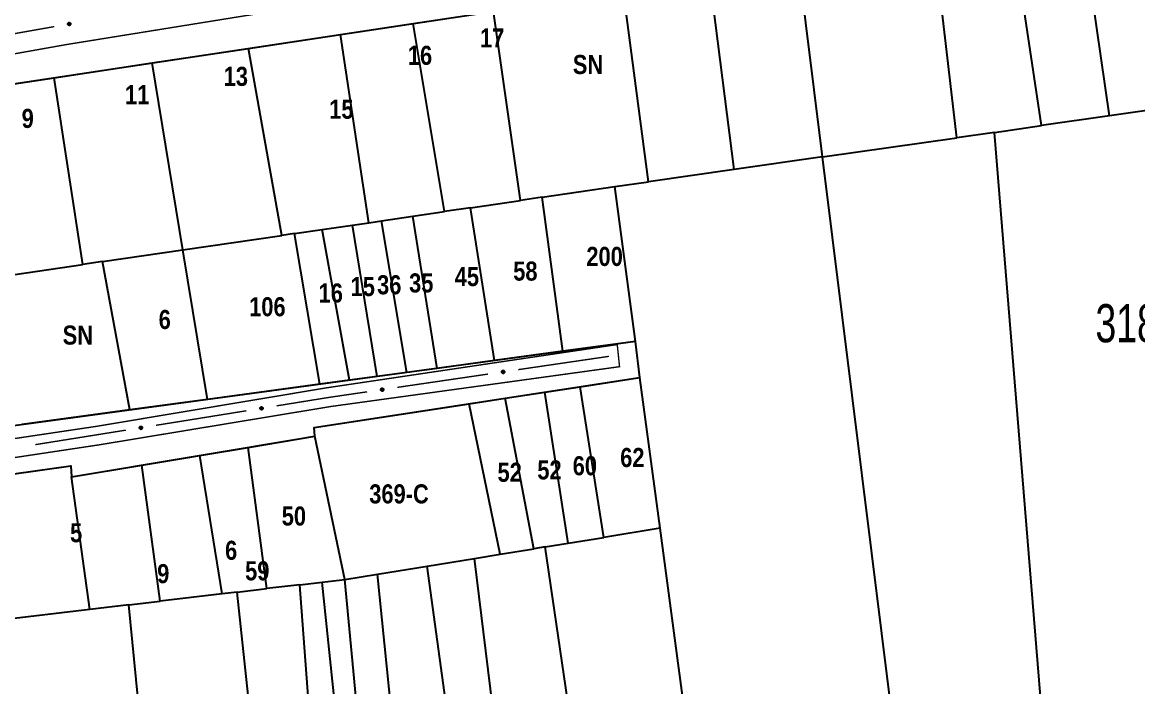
# Model space of a CAD drawing. Extents: x 203591 to 208218, y 4854879 to 4857795.
# Drawn here: x 204361.5 to 204507.6, y 4855756 to 4855843 of the extents above; entities that cross this region are included whole.
import ezdxf
from ezdxf.enums import TextEntityAlignment as Align

# ---------------------------------------------------------------- set-up
doc = ezdxf.new("R2010")
doc.units = 0
doc.header["$LTSCALE"] = 1.5
doc.header["$MEASUREMENT"] = 0
doc.linetypes.add('PHANTOMX2', pattern=[5, 2.5, -0.5, 0.5, -0.5, 0.5, -0.5])
doc.linetypes.add('TRACO_25', pattern=[8, 3, -1, 1, -1, 1, -1])
for name, color, linetype in [('CD-MALHA-LOTES', 40, 'CONTINUOUS'), ('CD_TXT_QUADRA', 7, 'CONTINUOUS'), ('RU-QUADRAS', 210, 'CONTINUOUS'), ('SV-EIXO-RUA-N-PAV', 6, 'CONTINUOUS'), ('SV-RUA-NAO-PAV-S-GUIA-C-GUIA', 7, 'PHANTOMX2'), ('Th_NmrPorta', 7, 'CONTINUOUS')]:
    doc.layers.add(name, color=color, linetype=linetype)
doc.styles.add('ARIAL', font='ARIAL.TTF')
doc.styles.get("Standard").update_dxf_attribs({"font": 'swisscbo.ttf'})

msp = doc.modelspace()

# ---------------------------------------------------------------- linework, layer by layer
at = {"layer": 'CD-MALHA-LOTES', "linetype": 'Continuous', "flags": 128}
for points in [[(204503.89, 4855830.74), (204498.39, 4855868.85)], [(204495.01, 4855829.47), (204489.67, 4855865.06)], [(204483.91, 4855827.88), (204479.77, 4855863.43)], [(204466.33, 4855825.36), (204461.96, 4855860.52)], [(204454.76, 4855823.71), (204450.47, 4855857.38)], [(204443.52, 4855822.1), (204439.64, 4855851.6)], [(204412.69, 4855842.83), (204423.21, 4855844.42)], [(204426.75, 4855819.65), (204423.21, 4855844.42)], [(204403.19, 4855841.4), (204412.69, 4855842.83)], [(204416.8, 4855818.2), (204412.69, 4855842.83)], [(204391.15, 4855839.58), (204403.19, 4855841.4)], [(204406.88, 4855816.74), (204403.19, 4855841.4)], [(204378.53, 4855837.68), (204391.15, 4855839.58)], [(204395.5, 4855815.08), (204391.15, 4855839.58)], [(204365.68, 4855835.74), (204378.53, 4855837.68)], [(204382.54, 4855813.18), (204378.53, 4855837.68)], [(204352.54, 4855833.76), (204365.68, 4855835.74)], [(204369.44, 4855811.26), (204365.68, 4855835.74)], [(204524.9, 4855833.75), (204503.89, 4855830.74)], [(204503.89, 4855830.74), (204495.01, 4855829.47)], [(204488.84, 4855828.58), (204495.01, 4855829.47)], [(204466.33, 4855825.36), (204483.91, 4855827.88)], [(204488.84, 4855828.58), (204483.91, 4855827.88)], [(204495.69, 4855744.5), (204488.84, 4855828.58)], [(204466.33, 4855825.36), (204454.76, 4855823.71)], [(204476.64, 4855742.24), (204466.33, 4855825.36)], [(204454.76, 4855823.71), (204443.52, 4855822.1)], [(204439.12, 4855821.47), (204443.52, 4855822.1)], [(204429.61, 4855820.07), (204439.12, 4855821.47)], [(204441.82, 4855801.19), (204439.12, 4855821.47)], [(204420.2, 4855818.7), (204426.75, 4855819.65)], [(204429.61, 4855820.07), (204426.75, 4855819.65)], [(204432.31, 4855799.9), (204429.61, 4855820.07)], [(204408.57, 4855816.99), (204412.66, 4855817.59)], [(204412.66, 4855817.59), (204416.8, 4855818.2)], [(204415.84, 4855797.66), (204412.66, 4855817.59)], [(204420.2, 4855818.7), (204416.8, 4855818.2)], [(204423.37, 4855798.68), (204420.2, 4855818.7)], [(204400.79, 4855815.85), (204404.75, 4855816.43)], [(204404.75, 4855816.43), (204406.88, 4855816.74)], [(204407.99, 4855796.6), (204404.75, 4855816.43)], [(204406.88, 4855816.74), (204408.57, 4855816.99)], [(204411.89, 4855797.13), (204408.57, 4855816.99)], [(204382.54, 4855813.18), (204395.5, 4855815.08)], [(204397.17, 4855815.32), (204395.5, 4855815.08)], [(204397.17, 4855815.32), (204400.79, 4855815.85)], [(204400.48, 4855795.58), (204397.17, 4855815.32)], [(204404.34, 4855796.11), (204400.79, 4855815.85)], [(204372.01, 4855811.64), (204382.54, 4855813.18)], [(204385.75, 4855793.58), (204382.54, 4855813.18)], [(204372.01, 4855811.64), (204369.44, 4855811.26)], [(204375.61, 4855792.21), (204372.01, 4855811.64)], [(204359.06, 4855809.74), (204369.44, 4855811.26)], [(204432.31, 4855799.9), (204423.37, 4855798.68)], [(204441.82, 4855801.19), (204432.31, 4855799.9)], [(204442.39, 4855796.45), (204441.82, 4855801.19)], [(204423.37, 4855798.68), (204415.84, 4855797.66)], [(204411.89, 4855797.13), (204407.99, 4855796.6)], [(204415.84, 4855797.66), (204411.89, 4855797.13)], [(204400.48, 4855795.58), (204385.75, 4855793.58)], [(204404.34, 4855796.11), (204400.48, 4855795.58)], [(204407.99, 4855796.6), (204404.34, 4855796.11)], [(204434.58, 4855795.25), (204442.39, 4855796.45)], [(204445.03, 4855776.72), (204442.39, 4855796.45)], [(204424.76, 4855793.75), (204429.93, 4855794.54)], [(204429.93, 4855794.54), (204434.58, 4855795.25)], [(204432.99, 4855774.76), (204429.93, 4855794.54)], [(204437.68, 4855775.52), (204434.58, 4855795.25)], [(204385.75, 4855793.58), (204375.61, 4855792.21)], [(204399.83, 4855788.77), (204399.74, 4855789.91), (204420.05, 4855793.02)], [(204420.05, 4855793.02), (204424.76, 4855793.75)], [(204424.09, 4855773.31), (204420.05, 4855793.02)], [(204428.52, 4855774.03), (204424.76, 4855793.75)], [(204375.61, 4855792.21), (204361.49, 4855790.3)], [(204391.07, 4855787.31), (204399.83, 4855788.77)], [(204403.74, 4855770.01), (204399.83, 4855788.77)], [(204384.76, 4855786.26), (204391.07, 4855787.31)], [(204393.55, 4855768.8), (204391.07, 4855787.31)], [(204377.15, 4855785), (204384.76, 4855786.26)], [(204387.69, 4855768.11), (204384.76, 4855786.26)], [(204355.7, 4855783.17), (204367.85, 4855784.89), (204367.95, 4855783.47)], [(204367.95, 4855783.47), (204377.15, 4855785)], [(204379.58, 4855767.15), (204377.15, 4855785)], [(204370.35, 4855766.05), (204367.95, 4855783.47)], [(204445.03, 4855776.72), (204437.68, 4855775.52)], [(204450.06, 4855739.08), (204445.03, 4855776.72)], [(204432.99, 4855774.76), (204437.68, 4855775.52)], [(204424.09, 4855773.31), (204428.52, 4855774.03)], [(204430, 4855774.27), (204428.52, 4855774.03)], [(204430, 4855774.27), (204432.99, 4855774.76)], [(204435.41, 4855737.34), (204430, 4855774.27)], [(204414.52, 4855771.76), (204420.75, 4855772.77)], [(204420.75, 4855772.77), (204424.09, 4855773.31)], [(204425.21, 4855736.13), (204420.75, 4855772.77)], [(204403.74, 4855770.01), (204408.03, 4855770.71)], [(204408.03, 4855770.71), (204414.52, 4855771.76)], [(204411.68, 4855734.52), (204408.03, 4855770.71)], [(204419.49, 4855735.45), (204414.52, 4855771.76)], [(204397.86, 4855769.31), (204393.55, 4855768.8)], [(204397.86, 4855769.31), (204400.77, 4855769.66)], [(204400.58, 4855733.2), (204397.86, 4855769.31)], [(204400.77, 4855769.66), (204403.74, 4855770.01)], [(204404.54, 4855733.67), (204400.77, 4855769.66)], [(204407.16, 4855733.98), (204403.74, 4855770.01)], [(204387.69, 4855768.11), (204379.58, 4855767.15)], [(204389.65, 4855768.34), (204387.69, 4855768.11)], [(204389.65, 4855768.34), (204393.55, 4855768.8)], [(204393.51, 4855732.36), (204389.65, 4855768.34)], [(204375.45, 4855766.66), (204370.35, 4855766.05)], [(204375.45, 4855766.66), (204379.58, 4855767.15)], [(204378.98, 4855730.64), (204375.45, 4855766.66)], [(204370.35, 4855766.05), (204358.57, 4855764.66)]]:
    msp.add_lwpolyline(points, dxfattribs=at)
at = {"layer": 'RU-QUADRAS', "color": 6, "linetype": 'Continuous'}
msp.add_lwpolyline([(204328.47, 4855729.35), (204320.23, 4855778.16), (204367.85, 4855784.89), (204367.95, 4855783.47), (204399.83, 4855788.77), (204399.74, 4855789.91), (204442.39, 4855796.45), (204441.82, 4855801.19), (204318.81, 4855784.51), (204312.55, 4855827.72), (204431.87, 4855845.73), (204439.64, 4855851.6), (204453.85, 4855859.18), (204489.67, 4855865.06), (204489.3, 4855867.71), (204498.39, 4855868.85), (204534.41, 4855872.26, -0.0077009033), (204618.45, 4855883.7), (204636.4, 4855886.82), (204636.26, 4855888.1), (204658.61, 4855891.5)], format="xyb", dxfattribs=at)
at = {"layer": 'SV-EIXO-RUA-N-PAV', "const_width": 0.18, "flags": 128}
for points in [[(204353.865827, 4855840.340368), (204365.682654, 4855842.429053)], [(204426.460431, 4855797.491793), (204438.333392, 4855799.233286)], [(204410.629817, 4855795.169801), (204422.502778, 4855796.911295)], [(204401.7, 4855793.86), (204406.672163, 4855794.589303)], [(204394.814745, 4855792.746986), (204400.737855, 4855793.704468)], [(204400.737855, 4855793.704468), (204401.7, 4855793.86)], [(204383.955546, 4855790.992625), (204384.75, 4855791.12)], [(204384.75, 4855791.12), (204390.866005, 4855792.108664)], [(204379.018598, 4855790.201081), (204383.955546, 4855790.992625)], [(204363.220363, 4855787.668141), (204375.069039, 4855789.567846)]]:
    msp.add_lwpolyline(points, dxfattribs=at)
at = {"layer": 'SV-EIXO-RUA-N-PAV', "flags": 128}
for points in [[(204367.491477, 4855842.860559), (204367.518943, 4855842.901027), (204367.550823, 4855842.930192), (204367.584414, 4855842.946863), (204367.617939, 4855842.953855), (204367.653042, 4855842.957145), (204367.689165, 4855842.952654), (204367.728154, 4855842.938789), (204367.768942, 4855842.911522), (204367.796672, 4855842.8769), (204367.814778, 4855842.844842), (204367.824081, 4855842.810304), (204367.826706, 4855842.77615), (204367.8208, 4855842.738781), (204367.806363, 4855842.699407), (204367.777953, 4855842.659057), (204367.746502, 4855842.630679), (204367.713588, 4855842.615407), (204367.678807, 4855842.606274), (204367.642929, 4855842.603344), (204367.607495, 4855842.607957), (204367.567878, 4855842.622564), (204367.528423, 4855842.651133), (204367.499762, 4855842.682178), (204367.484032, 4855842.714869), (204367.475811, 4855842.749314), (204367.472083, 4855842.784482), (204367.475086, 4855842.820982), (204367.491477, 4855842.860559)], [(204424.32347, 4855797.289607), (204424.352109, 4855797.329253), (204424.384831, 4855797.357471), (204424.418896, 4855797.37315), (204424.452611, 4855797.379157), (204424.487796, 4855797.381417), (204424.523772, 4855797.375869), (204424.562337, 4855797.360867), (204424.602309, 4855797.332417), (204424.629012, 4855797.296997), (204424.646171, 4855797.264422), (204424.654458, 4855797.229627), (204424.656081, 4855797.19541), (204424.649083, 4855797.158231), (204424.633498, 4855797.119297), (204424.603917, 4855797.079796), (204424.571649, 4855797.052352), (204424.538301, 4855797.038051), (204424.503267, 4855797.029941), (204424.467319, 4855797.028064), (204424.432035, 4855797.033714), (204424.392863, 4855797.049476), (204424.354263, 4855797.079188), (204424.326524, 4855797.11106), (204424.311758, 4855797.144198), (204424.30455, 4855797.178869), (204424.301854, 4855797.214131), (204424.305925, 4855797.250527), (204424.32347, 4855797.289607)], [(204408.492855, 4855794.967616), (204408.521495, 4855795.007262), (204408.554216, 4855795.035479), (204408.588281, 4855795.051159), (204408.621997, 4855795.057165), (204408.657181, 4855795.059426), (204408.693157, 4855795.053878), (204408.731722, 4855795.038876), (204408.771694, 4855795.010425), (204408.798397, 4855794.975006), (204408.815556, 4855794.942431), (204408.823844, 4855794.907635), (204408.825467, 4855794.873419), (204408.818468, 4855794.836239), (204408.802884, 4855794.797306), (204408.773303, 4855794.757805), (204408.741034, 4855794.730361), (204408.707686, 4855794.71606), (204408.672653, 4855794.70795), (204408.636704, 4855794.706073), (204408.601421, 4855794.711722), (204408.562249, 4855794.727484), (204408.523648, 4855794.757197), (204408.495909, 4855794.789069), (204408.481144, 4855794.822207), (204408.473936, 4855794.856878), (204408.47124, 4855794.89214), (204408.475311, 4855794.928536), (204408.492855, 4855794.967616)], [(204392.680969, 4855792.513566), (204392.709026, 4855792.553627), (204392.741331, 4855792.58232), (204392.775163, 4855792.598496), (204392.808787, 4855792.604995), (204392.843935, 4855792.607769), (204392.879988, 4855792.602749), (204392.918769, 4855792.588312), (204392.959152, 4855792.56045), (204392.986371, 4855792.525424), (204393.004004, 4855792.493104), (204393.0128, 4855792.458433), (204393.014923, 4855792.424244), (204393.008469, 4855792.386966), (204392.993455, 4855792.347809), (204392.964456, 4855792.307879), (204392.932592, 4855792.279967), (204392.899457, 4855792.265179), (204392.864545, 4855792.256558), (204392.828628, 4855792.254155), (204392.793266, 4855792.259288), (204392.753868, 4855792.274475), (204392.714836, 4855792.30362), (204392.686634, 4855792.335083), (204392.671386, 4855792.368001), (204392.663671, 4855792.402563), (204392.66046, 4855792.437782), (204392.663998, 4855792.474234), (204392.680969, 4855792.513566)], [(204376.884523, 4855789.97041), (204376.912631, 4855790.010435), (204376.944973, 4855790.039086), (204376.978826, 4855790.055219), (204377.012458, 4855790.061675), (204377.047609, 4855790.064404), (204377.083656, 4855790.059336), (204377.122418, 4855790.04485), (204377.162766, 4855790.016935), (204377.189939, 4855789.981875), (204377.207531, 4855789.949532), (204377.216282, 4855789.91485), (204377.218361, 4855789.880658), (204377.211859, 4855789.843389), (204377.196795, 4855789.804251), (204377.167744, 4855789.764358), (204377.135844, 4855789.736487), (204377.10269, 4855789.721742), (204377.067768, 4855789.713166), (204377.031848, 4855789.71081), (204376.996492, 4855789.715988), (204376.957113, 4855789.731226), (204376.91812, 4855789.760421), (204376.889958, 4855789.79192), (204376.874752, 4855789.824858), (204376.867082, 4855789.85943), (204376.863916, 4855789.894653), (204376.867501, 4855789.9311), (204376.884523, 4855789.97041)]]:
    msp.add_lwpolyline(points, close=True, dxfattribs=at)
for points in [[(204367.472083, 4855842.784482), (204367.796672, 4855842.8769)], [(204367.475086, 4855842.820982), (204367.768942, 4855842.911522)], [(204367.475811, 4855842.749314), (204367.814778, 4855842.844842)], [(204367.477486, 4855842.768636), (204367.800516, 4855842.861761)], [(204367.478267, 4855842.803416), (204367.778216, 4855842.893847)], [(204367.482555, 4855842.732119), (204367.818153, 4855842.824694)], [(204367.484032, 4855842.714869), (204367.824081, 4855842.810304)], [(204367.484422, 4855842.839146), (204367.745405, 4855842.922689)], [(204367.491477, 4855842.860559), (204367.728154, 4855842.938789)], [(204367.495448, 4855842.698371), (204367.822509, 4855842.792208)], [(204367.499762, 4855842.682178), (204367.826706, 4855842.77615)], [(204367.507334, 4855842.881995), (204367.70145, 4855842.944019)], [(204367.516404, 4855842.666047), (204367.819279, 4855842.755609)], [(204367.518943, 4855842.901027), (204367.689165, 4855842.952654)], [(204367.528423, 4855842.651133), (204367.8208, 4855842.738781)], [(204367.537044, 4855842.917731), (204367.662558, 4855842.952387)], [(204367.550823, 4855842.930192), (204367.653042, 4855842.957145)], [(204367.551666, 4855842.639024), (204367.810673, 4855842.718061)], [(204367.567878, 4855842.622564), (204367.806363, 4855842.699407)], [(204367.592695, 4855842.618562), (204367.7846, 4855842.677425)], [(204367.607495, 4855842.607957), (204367.777953, 4855842.659057)], [(204367.629375, 4855842.607032), (204367.755995, 4855842.643269)], [(204367.642929, 4855842.603344), (204367.746502, 4855842.630679)], [(204424.301854, 4855797.214131), (204424.629012, 4855797.296997)], [(204424.30455, 4855797.178869), (204424.646171, 4855797.264422)], [(204424.305925, 4855797.250527), (204424.602309, 4855797.332417)], [(204424.306791, 4855797.198134), (204424.632411, 4855797.281752)], [(204424.30859, 4855797.232876), (204424.611061, 4855797.314478)], [(204424.310787, 4855797.161484), (204424.648954, 4855797.244184)], [(204424.311758, 4855797.144198), (204424.654458, 4855797.229627)], [(204424.31579, 4855797.26841), (204424.579109, 4855797.344269)], [(204424.322686, 4855797.127372), (204424.652357, 4855797.211584)], [(204424.32347, 4855797.289607), (204424.562337, 4855797.360867)], [(204424.326524, 4855797.11106), (204424.656081, 4855797.19541)], [(204424.339947, 4855797.310569), (204424.535798, 4855797.366878)], [(204424.342686, 4855797.094448), (204424.648055, 4855797.175096)], [(204424.352109, 4855797.329253), (204424.523772, 4855797.375869)], [(204424.354263, 4855797.079188), (204424.649083, 4855797.158231)], [(204424.370693, 4855797.345419), (204424.497168, 4855797.376382)], [(204424.37714, 4855797.066403), (204424.638353, 4855797.137816)], [(204424.384831, 4855797.357471), (204424.487796, 4855797.381417)], [(204424.392863, 4855797.049476), (204424.633498, 4855797.119297)], [(204424.417553, 4855797.044748), (204424.611099, 4855797.097961)], [(204424.432035, 4855797.033714), (204424.603917, 4855797.079796)], [(204424.453879, 4855797.032148), (204424.581506, 4855797.064659)], [(204424.467319, 4855797.028064), (204424.571649, 4855797.052352)], [(204408.47124, 4855794.89214), (204408.798397, 4855794.975006)], [(204408.473936, 4855794.856878), (204408.815556, 4855794.942431)], [(204408.475311, 4855794.928536), (204408.771694, 4855795.010425)], [(204408.476176, 4855794.876143), (204408.801796, 4855794.959761)], [(204408.477976, 4855794.910885), (204408.780447, 4855794.992486)], [(204408.480173, 4855794.839492), (204408.81834, 4855794.922193)], [(204408.481144, 4855794.822207), (204408.823844, 4855794.907635)], [(204408.485176, 4855794.946419), (204408.748494, 4855795.022278)], [(204408.492072, 4855794.805381), (204408.821742, 4855794.889593)], [(204408.492855, 4855794.967616), (204408.731722, 4855795.038876)], [(204408.495909, 4855794.789069), (204408.825467, 4855794.873419)], [(204408.509333, 4855794.988577), (204408.705184, 4855795.044887)], [(204408.512071, 4855794.772457), (204408.81744, 4855794.853105)], [(204408.521495, 4855795.007262), (204408.693157, 4855795.053878)], [(204408.523648, 4855794.757197), (204408.818468, 4855794.836239)], [(204408.540078, 4855795.023428), (204408.666553, 4855795.054391)], [(204408.546526, 4855794.744412), (204408.807738, 4855794.815824)], [(204408.554216, 4855795.035479), (204408.657181, 4855795.059426)], [(204408.562249, 4855794.727484), (204408.802884, 4855794.797306)], [(204408.586938, 4855794.722757), (204408.780485, 4855794.77597)], [(204408.601421, 4855794.711722), (204408.773303, 4855794.757805)], [(204408.623264, 4855794.710156), (204408.750892, 4855794.742668)], [(204408.636704, 4855794.706073), (204408.741034, 4855794.730361)], [(204392.697138, 4855792.534767), (204392.892145, 4855792.593934)], [(204392.709026, 4855792.553627), (204392.879988, 4855792.602749)], [(204392.727371, 4855792.570063), (204392.85338, 4855792.602872)], [(204392.741331, 4855792.58232), (204392.843935, 4855792.607769)], [(204392.66046, 4855792.437782), (204392.986371, 4855792.525424)], [(204392.663671, 4855792.402563), (204393.004004, 4855792.493104)], [(204392.663998, 4855792.474234), (204392.959152, 4855792.56045)], [(204392.66563, 4855792.421859), (204392.989992, 4855792.510231)], [(204392.666921, 4855792.456623), (204392.968166, 4855792.542641)], [(204392.670162, 4855792.385271), (204393.007083, 4855792.472909)], [(204392.671386, 4855792.368001), (204393.0128, 4855792.458433)], [(204392.673601, 4855792.492259), (204392.935782, 4855792.571961)], [(204392.680969, 4855792.513566), (204392.918769, 4855792.588312)], [(204392.682559, 4855792.351337), (204393.010962, 4855792.440362)], [(204392.686634, 4855792.335083), (204393.014923, 4855792.424244)], [(204392.703038, 4855792.318709), (204393.007194, 4855792.403815)], [(204392.714836, 4855792.30362), (204393.008469, 4855792.386966)], [(204392.737898, 4855792.291171), (204392.998039, 4855792.366397)], [(204392.753868, 4855792.274475), (204392.993455, 4855792.347809)], [(204392.778623, 4855792.270109), (204392.971371, 4855792.326148)], [(204392.793266, 4855792.259288), (204392.964456, 4855792.307879)], [(204392.81513, 4855792.258042), (204392.942268, 4855792.292416)], [(204392.828628, 4855792.254155), (204392.932592, 4855792.279967)], [(204376.863916, 4855789.894653), (204377.189939, 4855789.981875)], [(204376.867082, 4855789.85943), (204377.207531, 4855789.949532)], [(204376.867501, 4855789.9311), (204377.162766, 4855790.016935)], [(204376.869065, 4855789.878723), (204377.193541, 4855789.966677)], [(204376.870402, 4855789.913486), (204377.171757, 4855789.999115)], [(204376.87355, 4855789.842129), (204377.210584, 4855789.929333)], [(204376.874752, 4855789.824858), (204377.216282, 4855789.91485)], [(204376.877127, 4855789.949113), (204377.13941, 4855790.028477)], [(204376.884523, 4855789.97041), (204377.122418, 4855790.04485)], [(204376.885903, 4855789.808179), (204377.214421, 4855789.896781)], [(204376.889958, 4855789.79192), (204377.218361, 4855789.880658)], [(204376.900719, 4855789.99159), (204377.095802, 4855790.050507)], [(204376.90634, 4855789.775525), (204377.210606, 4855789.860239)], [(204376.912631, 4855790.010435), (204377.083656, 4855790.059336)], [(204376.91812, 4855789.760421), (204377.211859, 4855789.843389)], [(204376.930997, 4855790.026847), (204377.057048, 4855790.059495)], [(204376.941166, 4855789.747942), (204377.201402, 4855789.822833)], [(204376.944973, 4855790.039086), (204377.047609, 4855790.064404)], [(204376.957113, 4855789.731226), (204377.196795, 4855789.804251)], [(204376.981863, 4855789.726828), (204377.174683, 4855789.782618)], [(204376.996492, 4855789.715988), (204377.167744, 4855789.764358)], [(204377.018355, 4855789.714713), (204377.145537, 4855789.748924)], [(204377.031848, 4855789.71081), (204377.135844, 4855789.736487)]]:
    msp.add_lwpolyline(points, dxfattribs=at)
at = {"layer": 'SV-RUA-NAO-PAV-S-GUIA-C-GUIA', "linetype": 'TRACO_25', "const_width": 0.18, "flags": 128}
msp.add_lwpolyline([(204637.11, 4855893.57), (204593.06, 4855886.67), (204544.88, 4855879.12), (204478.93, 4855868.79), (204466.05, 4855866.92), (204459.62, 4855865.05), (204454.57, 4855863.39), (204448.41, 4855861.33), (204442.94, 4855859.19), (204436.93, 4855857.04), (204430.92, 4855854.47), (204424.2, 4855851.81), (204417.19, 4855849.6), (204408.28, 4855847.36), (204403.02, 4855846.14), (204395.12, 4855844.57), (204367.34, 4855840.09), (204343.66, 4855835.87), (204317.34, 4855831.9), (204314.08, 4855830.73), (204311.96, 4855829.39), (204310.31, 4855826.66), (204310.14, 4855822.99), (204317.73, 4855783.46), (204342.63, 4855785.8), (204371.25, 4855790.07), (204401.35, 4855795.11), (204439.43, 4855800.78), (204439.73, 4855797.88), (204401.96, 4855792.67), (204371.56, 4855787.64), (204342.2, 4855783.22), (204318.05, 4855779.95), (204325.39, 4855739.12), (204328.67, 4855723.23), (204361.89, 4855726.74), (204405.46, 4855731.69), (204435.71, 4855735.03), (204467.29, 4855739.84), (204489.74, 4855742.41), (204521.62, 4855745.22), (204561.49, 4855748.63), (204600, 4855752.77), (204624.57, 4855755.45), (204637.11, 4855756.7)], dxfattribs=at)

# ---------------------------------------------------------------- texts
at = {"layer": 'CD_TXT_QUADRA', "style": 'ARIAL', "width": 0.7}
msp.add_text('318824275', height=5, dxfattribs=at).set_placement((204502.068333, 4855801.074185))
at = {"layer": 'Th_NmrPorta', "color": 1}
for s, p in [('17', (204421.460366, 4855840.949086)), ('16', (204412.000366, 4855838.669086)), ('SN', (204433.610366, 4855837.469086)), ('13', (204387.880366, 4855835.919086)), ('11', (204374.950366, 4855833.519086)), ('15', (204401.700366, 4855831.609086)), ('9', (204361.420366, 4855830.409086)), ('200', (204435.383917, 4855812.324661)), ('58', (204425.803917, 4855810.404661)), ('35', (204412.163917, 4855808.854661)), ('45', (204418.143917, 4855809.684661)), ('16', (204400.313917, 4855807.534661)), ('15', (204404.503917, 4855808.374661)), ('36', (204407.973917, 4855808.614661)), ('106', (204391.213917, 4855805.734661)), ('6', (204379.363917, 4855804.064661)), ('SN', (204366.793917, 4855802.024661)), ('62', (204439.813917, 4855785.984661)), ('52', (204423.750604, 4855784.048451)), ('52', (204428.960604, 4855784.358451)), ('60', (204433.593917, 4855784.904661)), ('369-C', (204406.945389, 4855781.216697)), ('50', (204395.483917, 4855778.314661)), ('5', (204367.760366, 4855776.129086)), ('6', (204388.060366, 4855773.829086)), ('59', (204390.686116, 4855771.13887)), ('9', (204379.170366, 4855770.769086))]:
    msp.add_text(s, height=2.5, dxfattribs=at).set_placement(p, align=Align.MIDDLE_LEFT)

doc.saveas('drawing.dxf')
